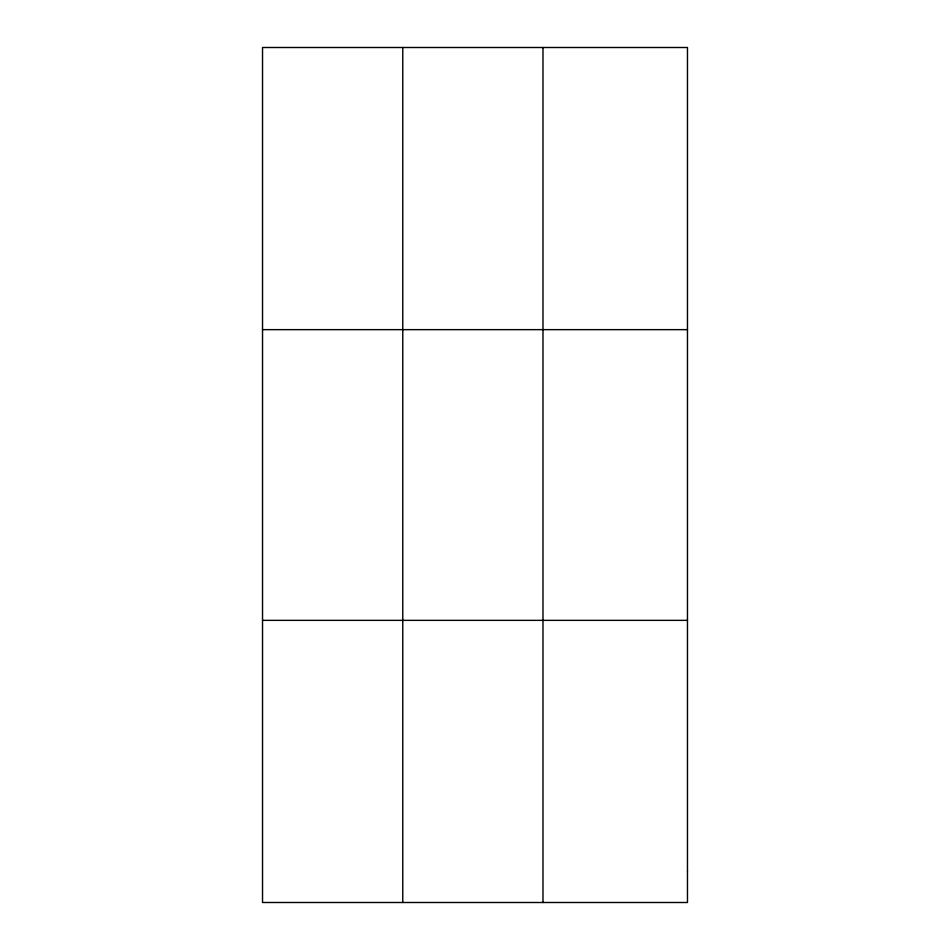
<?xml version="1.0" encoding="UTF-8"?>
<svg xmlns="http://www.w3.org/2000/svg" width="950" height="950" viewBox="0 0 950 950"><rect width="100%" height="100%" fill="white"/><g stroke="black" fill="none" stroke-linecap="round" stroke-linejoin="round"><path stroke-width="1.43" d="M402.764 902.5L402.764 47.5M542.984 902.5L542.984 47.5M262.533 329.65L687.467 329.65M262.533 620.35L687.467 620.35M687.467 871.15L687.467 902.5L262.533 902.5L262.533 47.5L687.467 47.5L687.467 871.15"/></g></svg>
